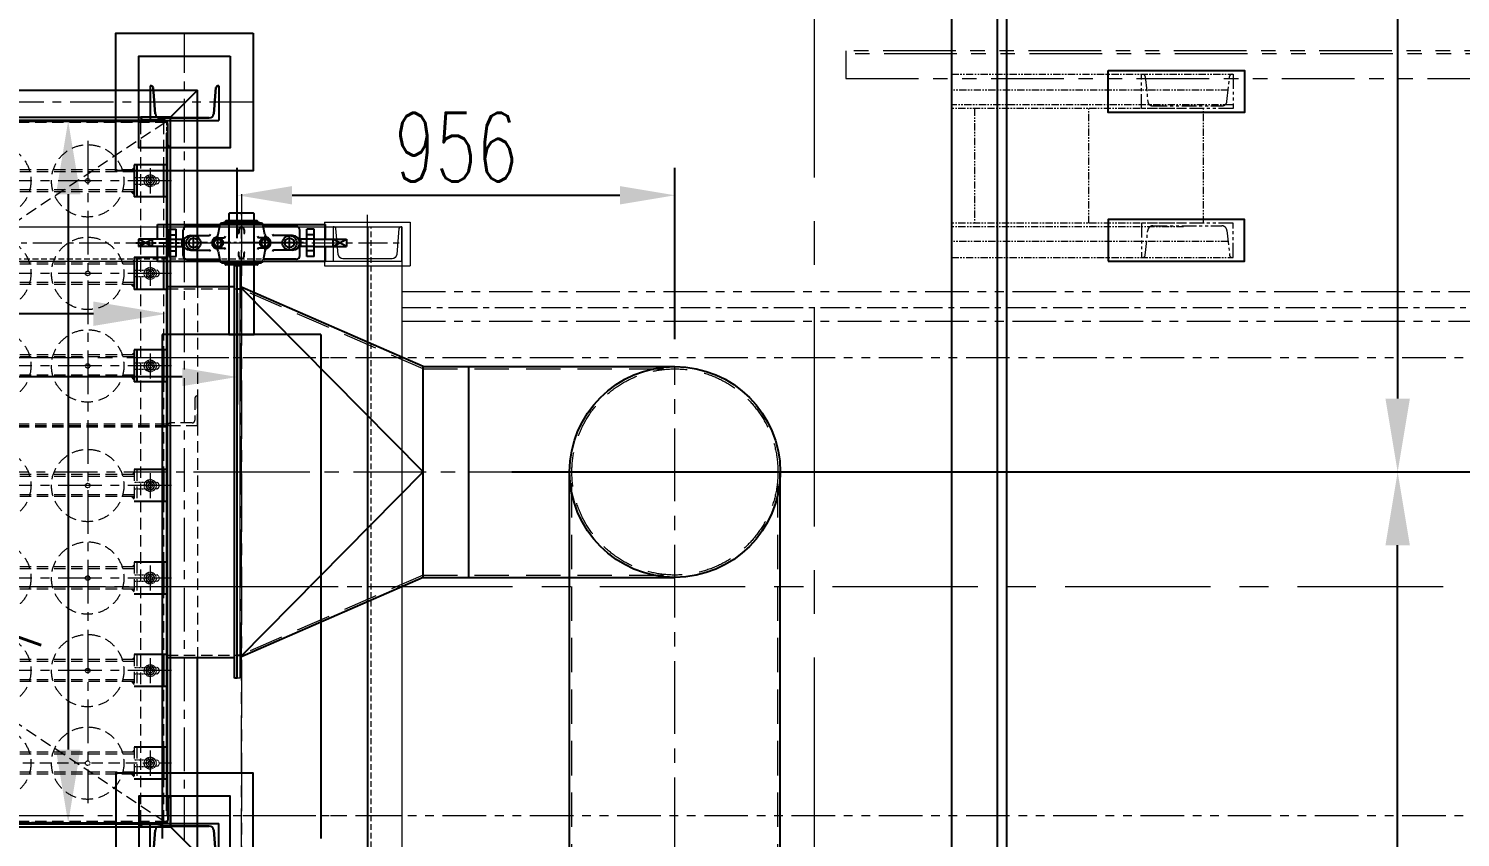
# Model space of a CAD drawing. Header units: millimetres. Extents: x -243837 to -5443, y 40 to 285140.
# Drawn here: x -231402 to -228275, y 138131 to 139896 of the extents above; entities that cross this region are included whole.
import ezdxf

# ---------------------------------------------------------------- set-up
doc = ezdxf.new("R2010")
doc.units = ezdxf.units.MM
for name, pattern in [('1', [2, 1.25, -0.25, 0.25, -0.25]), ('CENTER', [50.8, 31.75, -6.35, 6.35, -6.35]), ('CENTER2', [1.125, 0.75, -0.125, 0.125, -0.125]), ('HIDDEN', [0.375, 0.25, -0.125]), ('HIDDEN2', [0.1875, 0.125, -0.0625]), ('PHANTOM', [63.5, 31.75, -6.35, 6.35, -6.35, 6.35, -6.35])]:
    doc.linetypes.add(name, pattern=pattern)
for name, color, linetype in [('0-45-GRID MARKS', 6, 'Continuous'), ('DWG', 7, 'Continuous'), ('object', 4, 'Continuous')]:
    doc.layers.add(name, color=color, linetype=linetype)
for name, color, linetype, lineweight in [('2', 3, 'Continuous', 20), ('CEN', 1, 'CENTER', 9), ('HID', 2, 'HIDDEN', 5), ('HIDDEN', 2, 'HIDDEN', 0), ('OBJECT R', 3, 'Continuous', 25), ('R- PHANTOM', 3, 'PHANTOM', 9), ('R-CENTER', 1, 'CENTER2', 5), ('R-OBJECT', 2, 'Continuous', 20)]:
    doc.layers.add(name, color=color, linetype=linetype, lineweight=lineweight)
doc.styles.add('KA', font='romans.shx', dxfattribs={"width": 0.7})
doc.dimstyles.new('KAT', dxfattribs={"dimscale": 125, "dimtxt": 2.5, "dimasz": 2, "dimexe": 1, "dimexo": 0.06, "dimgap": 0.5, "dimtad": 1, "dimdec": 0, "dimzin": 0, "dimdsep": 46, "dimtxsty": 'KA', "dimcen": 1.5, "dimclrd": 1, "dimclre": 1, "dimclrt": 4, "dimadec": 0, "dimazin": 0, "dimtfac": 1, "dimtdec": 0, "dimtmove": 0, "dimatfit": 2, "dimfxl": 1.5, "dimtolj": 1, "dimtzin": 0, "dimarcsym": 0})

# ---------------------------------------------------------------- blocks, each defined once
blk = doc.blocks.new('*D1090')
at = {"color": 1, "lineweight": -2, "transparency": 16777216}
for p, q in [((-229381.6, 141178.4), (-228332.3, 141178.4)), ((-228412.3, 141018.4), (-228412.3, 139088.4)), ((-230347.1, 138928.4), (-228332.3, 138928.4))]:
    blk.add_line(p, q, dxfattribs=at)
at = {"color": 1, "transparency": 16777216}
for points in [[(-228438.9, 141018.4), (-228385.6, 141018.4), (-228412.3, 141178.4)], [(-228438.9, 139088.4), (-228385.6, 139088.4), (-228412.3, 138928.4)]]:
    blk.add_solid(points, dxfattribs=at)
at = {"layer": 'DEFPOINTS', "color": 0, "transparency": 16777216}
for p in [(-229461.6, 141178.4, 26.7), (-230427.1, 138928.4, 26.7), (-228412.3, 138928.4)]:
    blk.add_point(p, dxfattribs=at)
at = {"color": 2, "transparency": 16777216, "insert": (-228552.3, 140324.6), "char_height": 200, "attachment_point": 5, "rotation": 90, "style": 'KA'}
blk.add_mtext('\\A1;2250', dxfattribs=at)
blk = doc.blocks.new('*D1092')
at = {"color": 1, "lineweight": -2, "transparency": 16777216}
for p, q in [((-230347.1, 138928.4), (-228332.3, 138928.4)), ((-228412.3, 136738.7), (-228412.3, 138768.4)), ((-229910.7, 136578.7), (-228332.3, 136578.7))]:
    blk.add_line(p, q, dxfattribs=at)
at = {"color": 1, "transparency": 16777216}
for points in [[(-228438.9, 138768.4), (-228385.6, 138768.4), (-228412.3, 138928.4)], [(-228438.9, 136738.7), (-228385.6, 136738.7), (-228412.3, 136578.7)]]:
    blk.add_solid(points, dxfattribs=at)
at = {"layer": 'DEFPOINTS', "color": 0, "transparency": 16777216}
for p in [(-230427.1, 138928.4, 26.7), (-228412.3, 138928.4), (-229990.7, 136578.7, 26.7)]:
    blk.add_point(p, dxfattribs=at)
at = {"color": 2, "transparency": 16777216, "insert": (-228552.3, 137753.5), "char_height": 200, "attachment_point": 5, "rotation": 90, "style": 'KA'}
blk.add_mtext('\\A1;2350', dxfattribs=at)
blk = doc.blocks.new('65X6')
at = {"color": 7}
for p, q in [((0, 65), (2, 65)), ((0, 65), (0, 0)), ((6, 61), (6, 16)), ((0, 0), (65, 0)), ((16, 6), (61, 6)), ((65, 2), (65, 0))]:
    blk.add_line(p, q, dxfattribs=at)
for centre, radius, start, end in [((2, 61), 4, 0, 90), ((16, 16), 10, 180, 270), ((61, 2), 4, 0, 90)]:
    blk.add_arc(centre, radius, start, end, dxfattribs=at)
blk = doc.blocks.new('CR')
at = {"layer": 'HID', "linetype": 'HIDDEN2'}
blk.add_circle((0, 0), 5, dxfattribs=at)
blk = doc.blocks.new('A$C007C4DB9')
at = {"color": 3, "ltscale": 100}
for p, q in [((2872.7, 1732.1), (727.2, 1732.1)), ((779.7, 1734.6), (2846.7, 1734.6)), ((2901.7, 217.6), (2901.7, 1724.6)), ((753.7, 197.6), (2872.7, 197.6))]:
    blk.add_line(p, q, dxfattribs=at)
at = {"color": 8, "linetype": 'HIDDEN', "ltscale": 100}
for p, q in [((2899.2, 1729), (727.2, 1729)), ((1938.2, 1091.1), (2899.2, 1732.1)), ((2842.7, 203.3), (2842.7, 1732.1)), ((2893.2, 203.3), (2893.2, 1732.1)), ((2828.2, 1621.6), (395.3, 1621.6)), ((2828.2, 1625.8), (792.2, 1625.8)), ((2828.2, 1581.6), (395.3, 1581.6)), ((2828.2, 1577.5), (792.2, 1577.5)), ((2828.2, 1419.6), (395.3, 1419.6)), ((2828.2, 1423.8), (792.2, 1423.8)), ((2828.2, 1379.6), (395.3, 1379.6)), ((2828.2, 1375.5), (792.2, 1375.5)), ((2966.7, 1371.1), (2966.7, 561.1)), ((2828.2, 1221.8), (792.2, 1221.8)), ((2828.2, 1217.6), (395.3, 1217.6)), ((2828.2, 1177.6), (395.3, 1177.6)), ((2828.2, 1173.5), (792.2, 1173.5)), ((2960.7, 1127.1), (2960.7, 1079.1)), ((2966.7, 1132.1), (2965.7, 1132.1)), ((2966.7, 1067.1), (2966.7, 1132.1)), ((2966.7, 1132.1), (2966.7, 1067.1)), ((2899.2, 1070.3), (727.2, 1070.3)), ((2899.2, 1067.1), (727.2, 1067.1)), ((2899.2, 1067.1), (727.2, 1067.1)), ((2899.2, 1064), (727.2, 1064)), ((2901.7, 1068.1), (2901.7, 1067.1)), ((2966.7, 1067.1), (2901.7, 1067.1)), ((2954.7, 1073.1), (2906.7, 1073.1)), ((2828.2, 971.6), (2828.2, 901.6)), ((2834.2, 971.6), (2834.2, 901.6)), ((2828.2, 956.6), (395.3, 956.6)), ((2828.2, 960.8), (792.2, 960.8)), ((2828.2, 965.3), (2823.7, 960.8)), ((2828.2, 916.6), (395.3, 916.6)), ((2828.2, 912.5), (792.2, 912.5)), ((2828.2, 906.5), (2822.2, 912.5)), ((1938.2, 841.1), (2899.2, 200.1)), ((2828.2, 754.6), (395.3, 754.6)), ((2828.2, 758.8), (792.2, 758.8)), ((2828.2, 763.3), (2823.7, 758.8)), ((2828.2, 769.6), (2828.2, 699.6)), ((2834.2, 769.6), (2834.2, 699.6)), ((2828.2, 714.6), (395.3, 714.6)), ((2828.2, 710.5), (792.2, 710.5)), ((2828.2, 704.5), (2822.2, 710.5)), ((2828.2, 567.6), (2828.2, 497.6)), ((2834.2, 567.6), (2834.2, 497.6)), ((2828.2, 552.6), (395.3, 552.6)), ((2828.2, 556.8), (792.2, 556.8)), ((2828.2, 561.3), (2823.7, 556.8)), ((2828.2, 512.6), (395.3, 512.6)), ((2828.2, 508.5), (792.2, 508.5)), ((2828.2, 502.5), (2822.2, 508.5)), ((2828.2, 350.6), (395.3, 350.6)), ((2828.2, 354.8), (792.2, 354.8)), ((2828.2, 359.3), (2823.7, 354.8)), ((2828.2, 365.6), (2828.2, 295.6)), ((2834.2, 365.6), (2834.2, 295.6)), ((2909.7, 330.6), (395.3, 330.6)), ((2828.2, 310.6), (395.3, 310.6)), ((2828.2, 306.5), (792.2, 306.5)), ((2828.2, 300.5), (2822.2, 306.5)), ((2899.2, 203.3), (727.2, 203.3))]:
    blk.add_line(p, q, dxfattribs=at)
at = {"color": 3, "linetype": 'HIDDEN', "ltscale": 100}
for p, q in [((2872.7, 1732.1), (2899.2, 1732.1)), ((2899.2, 1705.6), (2899.2, 200.1)), ((2899.2, 1366.1), (3053.2, 1366.1)), ((2899.2, 566.1), (3053.2, 566.1)), ((2899.2, 200.1), (727.2, 200.1))]:
    blk.add_line(p, q, dxfattribs=at)
at = {"color": 8, "linetype": 'HIDDEN', "ltscale": 100}
for centre in [(2523.7, 1601.6), (2726.7, 1601.6), (2523.7, 1399.6), (2726.7, 1399.6), (2523.7, 1197.6), (2726.7, 1197.6), (2523.7, 936.6), (2726.7, 936.6), (2523.7, 734.6), (2726.7, 734.6), (2523.7, 532.6), (2726.7, 532.6), (2523.7, 330.6), (2726.7, 330.6)]:
    blk.add_circle(centre, 79, dxfattribs=at)
for centre, radius, start, end in [((2965.7, 1127.1), 5, 90, 180), ((2906.7, 1068.1), 5, 90, 180), ((2954.7, 1079.1), 6, 270, 0)]:
    blk.add_arc(centre, radius, start, end, dxfattribs=at)
for points in [[(2828.2, 965.3), (2828.2, 960.8), (2823.7, 960.8)], [(2828.2, 906.5), (2828.2, 912.5), (2822.2, 912.5)], [(2828.2, 763.3), (2828.2, 758.8), (2823.7, 758.8)], [(2828.2, 704.5), (2828.2, 710.5), (2822.2, 710.5)], [(2828.2, 561.3), (2828.2, 556.8), (2823.7, 556.8)], [(2828.2, 502.5), (2828.2, 508.5), (2822.2, 508.5)], [(2828.2, 359.3), (2828.2, 354.8), (2823.7, 354.8)], [(2828.2, 300.5), (2828.2, 306.5), (2822.2, 306.5)]]:
    blk.add_solid(points, dxfattribs=at)
at = {"layer": 'CEN', "color": 8, "ltscale": 3}
for p, q in [((2938.2, 8.6), (2938.2, 1923.6)), ((3088.2, 1773.6), (538.2, 1773.6)), ((2726.7, 1688.7), (2726.7, 243.6)), ((2909.7, 1601.6), (395.3, 1601.6)), ((2909.7, 1399.6), (395.3, 1399.6)), ((2909.7, 1197.6), (395.3, 1197.6)), ((2909.7, 936.6), (395.3, 936.6)), ((2909.7, 734.6), (395.3, 734.6)), ((2909.7, 532.6), (395.3, 532.6))]:
    blk.add_line(p, q, dxfattribs=at)
at = {"layer": 'CEN', "linetype": 'CENTER2'}
for p, q in [((2863.2, 1628.9), (2863.2, 1574.3)), ((2863.2, 1426.9), (2863.2, 1372.3)), ((2863.2, 1224.9), (2863.2, 1170.3)), ((2863.2, 963.9), (2863.2, 909.3)), ((2863.2, 761.9), (2863.2, 707.3)), ((2863.2, 559.9), (2863.2, 505.3)), ((2863.2, 357.9), (2863.2, 303.3))]:
    blk.add_line(p, q, dxfattribs=at)
at = {"layer": 'CEN', "ltscale": 3}
blk.add_line((3053.2, 966.1), (663.2, 966.1), dxfattribs=at)
at = {"layer": 'DWG'}
for p, q in [((659.7, 1799.6), (2966.7, 1799.6)), ((2907.7, 1740.6), (2966.7, 1799.6)), ((2966.7, 1371.1), (2966.7, 1799.6)), ((753.7, 1732.1), (2872.7, 1732.1)), ((779.7, 1740.6), (2846.7, 1740.6)), ((2872.7, 1734.6), (2872.7, 1732.1)), ((2907.7, 217.6), (2907.7, 1724.6)), ((2899.2, 226.6), (2899.2, 1705.6)), ((2901.7, 1705.6), (2899.2, 1705.6)), ((2828.2, 1630.3), (2823.7, 1625.8)), ((2828.2, 1636.6), (2828.2, 1566.6)), ((2899.2, 1636.6), (2828.2, 1636.6)), ((2834.2, 1636.6), (2834.2, 1566.6)), ((2893.2, 1566.6), (2893.2, 1636.6)), ((2899.2, 1566.6), (2899.2, 1636.6)), ((2828.2, 1571.5), (2822.2, 1577.5)), ((2899.2, 1566.6), (2828.2, 1566.6)), ((2828.2, 1428.3), (2823.7, 1423.8)), ((2828.2, 1434.6), (2828.2, 1364.6)), ((2899.2, 1434.6), (2828.2, 1434.6)), ((2834.2, 1434.6), (2834.2, 1364.6)), ((2893.2, 1364.6), (2893.2, 1434.6)), ((2899.2, 1364.6), (2899.2, 1434.6)), ((3047.2, 516.1), (3047.2, 1416.1)), ((3053.2, 1416.1), (3047.2, 1416.1)), ((3053.2, 516.1), (3053.2, 1416.1)), ((2828.2, 1369.5), (2822.2, 1375.5)), ((2899.2, 1364.6), (2828.2, 1364.6)), ((2899.2, 1371.1), (3047.2, 1371.1)), ((2828.2, 1226.3), (2823.7, 1221.8)), ((2828.2, 1232.6), (2828.2, 1162.6)), ((2899.2, 1232.6), (2828.2, 1232.6)), ((2834.2, 1232.6), (2834.2, 1162.6)), ((2893.2, 1162.6), (2893.2, 1232.6)), ((2899.2, 1162.6), (2899.2, 1232.6)), ((2828.2, 1167.5), (2822.2, 1173.5)), ((2899.2, 1162.6), (2828.2, 1162.6)), ((2899.2, 971.6), (2828.2, 971.6)), ((2893.2, 901.6), (2893.2, 971.6)), ((2899.2, 901.6), (2899.2, 971.6)), ((2899.2, 901.6), (2828.2, 901.6)), ((2899.2, 769.6), (2828.2, 769.6)), ((2893.2, 699.6), (2893.2, 769.6)), ((2899.2, 699.6), (2899.2, 769.6)), ((2899.2, 699.6), (2828.2, 699.6)), ((2899.2, 567.6), (2828.2, 567.6)), ((2893.2, 497.6), (2893.2, 567.6)), ((2899.2, 497.6), (2899.2, 567.6)), ((2899.2, 561.1), (3047.2, 561.1)), ((2966.7, 132.6), (2966.7, 561.1)), ((3053.2, 516.1), (3047.2, 516.1)), ((2899.2, 497.6), (2828.2, 497.6)), ((2899.2, 365.6), (2828.2, 365.6)), ((2893.2, 295.6), (2893.2, 365.6)), ((2899.2, 295.6), (2899.2, 365.6)), ((2899.2, 295.6), (2828.2, 295.6)), ((2907.7, 191.6), (2907.7, 256.6)), ((2901.7, 226.6), (2899.2, 226.6)), ((753.7, 200.1), (2872.7, 200.1)), ((753.7, 191.6), (2872.7, 191.6)), ((2842.7, 191.6), (2907.7, 191.6)), ((2872.7, 197.6), (2872.7, 200.1)), ((2907.7, 191.6), (2966.7, 132.6))]:
    blk.add_line(p, q, dxfattribs=at)
at = {"layer": 'DWG', "ltscale": 0.5}
for p, q in [((2865.5, 1808.6), (2863.2, 1808.6)), ((2863.2, 1808.6), (2863.2, 1733.6)), ((2869.5, 1805), (2874.4, 1748.2)), ((3002, 1748.2), (3006.9, 1805)), ((3010.9, 1808.6), (3013.2, 1808.6)), ((3013.2, 1808.6), (3013.2, 1733.6)), ((2863.2, 1733.6), (3013.2, 1733.6)), ((2884.4, 1739), (2992, 1739)), ((2863.2, 123.6), (2863.2, 198.6)), ((2863.2, 198.6), (3013.2, 198.6)), ((2884.4, 193.2), (2992, 193.2)), ((3013.2, 123.6), (3013.2, 198.6)), ((2869.5, 127.3), (2874.4, 184.1)), ((3002, 184.1), (3006.9, 127.3))]:
    blk.add_line(p, q, dxfattribs=at)
at = {"layer": 'DWG', "color": 8}
blk.add_line((2872.7, 200.1), (2899.2, 200.1), dxfattribs=at)
at = {"layer": 'DWG', "color": 8, "ltscale": 0.5}
for points in [[(3088.2, 1923.6), (3088.2, 1623.6), (2788.2, 1623.6), (2788.2, 1923.6)], [(3088.2, 8.6), (3088.2, 308.6), (2788.2, 308.6), (2788.2, 8.6)]]:
    blk.add_lwpolyline(points, close=True, dxfattribs=at)
at = {"layer": 'DWG', "ltscale": 0.5}
for points in [[(3038.2, 1873.6), (3038.2, 1673.6), (2838.2, 1673.6), (2838.2, 1873.6)], [(3038.2, 58.6), (3038.2, 258.6), (2838.2, 258.6), (2838.2, 58.6)]]:
    blk.add_lwpolyline(points, close=True, dxfattribs=at)
for centre, radius, start, end in [((2865.5, 1804.6), 4, 5, 90), ((3010.9, 1804.6), 4, 90, 175), ((2884.4, 1749), 10, 185, 270), ((2992, 1749), 10, 270, 355), ((2884.4, 183.2), 10, 90, 175), ((2992, 183.2), 10, 5, 90)]:
    blk.add_arc(centre, radius, start, end, dxfattribs=at)
at = {"layer": 'DWG'}
for points in [[(2828.2, 1630.3), (2828.2, 1625.8), (2823.7, 1625.8)], [(2828.2, 1571.5), (2828.2, 1577.5), (2822.2, 1577.5)], [(2828.2, 1428.3), (2828.2, 1423.8), (2823.7, 1423.8)], [(2828.2, 1369.5), (2828.2, 1375.5), (2822.2, 1375.5)], [(2828.2, 1226.3), (2828.2, 1221.8), (2823.7, 1221.8)], [(2828.2, 1167.5), (2828.2, 1173.5), (2822.2, 1173.5)]]:
    blk.add_solid(points, dxfattribs=at)
at = {"layer": 'HID'}
blk.add_line((2899.2, 1705.6), (2899.2, 1732.1), dxfattribs=at)
at = {"layer": 'HID', "linetype": 'HIDDEN2'}
for p, q in [((2828.2, 1608.6), (2876.2, 1608.6)), ((2828.2, 1594.6), (2876.2, 1594.6)), ((2828.2, 1406.6), (2876.2, 1406.6)), ((2828.2, 1392.6), (2876.2, 1392.6)), ((2828.2, 1204.6), (2876.2, 1204.6)), ((2828.2, 1190.6), (2876.2, 1190.6)), ((2828.2, 943.6), (2876.2, 943.6)), ((2828.2, 929.6), (2876.2, 929.6)), ((2828.2, 741.6), (2876.2, 741.6)), ((2828.2, 727.6), (2876.2, 727.6)), ((2828.2, 539.6), (2876.2, 539.6)), ((2828.2, 525.6), (2876.2, 525.6)), ((2828.2, 337.6), (2876.2, 337.6)), ((2828.2, 323.6), (2876.2, 323.6))]:
    blk.add_line(p, q, dxfattribs=at)
for points in [[(2853.2, 1601.6), (2858.2, 1593), (2868.2, 1593), (2873.2, 1601.6), (2868.2, 1610.3), (2858.2, 1610.3)], [(2853.2, 1399.6), (2858.2, 1391), (2868.2, 1391), (2873.2, 1399.6), (2868.2, 1408.3), (2858.2, 1408.3)], [(2853.2, 1197.6), (2858.2, 1189), (2868.2, 1189), (2873.2, 1197.6), (2868.2, 1206.3), (2858.2, 1206.3)], [(2853.2, 936.6), (2858.2, 928), (2868.2, 928), (2873.2, 936.6), (2868.2, 945.3), (2858.2, 945.3)], [(2853.2, 734.6), (2858.2, 726), (2868.2, 726), (2873.2, 734.6), (2868.2, 743.3), (2858.2, 743.3)], [(2853.2, 532.6), (2858.2, 524), (2868.2, 524), (2873.2, 532.6), (2868.2, 541.3), (2858.2, 541.3)], [(2853.2, 330.6), (2858.2, 322), (2868.2, 322), (2873.2, 330.6), (2868.2, 339.3), (2858.2, 339.3)]]:
    blk.add_lwpolyline(points, close=True, dxfattribs=at)
for centre, radius in [((2863.2, 1601.6), 13), ((2863.2, 1601.6), 8.66), ((2863.2, 1601.6), 5), ((2863.2, 1399.6), 13), ((2863.2, 1399.6), 8.66), ((2863.2, 1399.6), 5), ((2863.2, 1197.6), 13), ((2863.2, 1197.6), 8.66), ((2863.2, 1197.6), 5), ((2863.2, 936.6), 13), ((2863.2, 936.6), 8.66), ((2863.2, 936.6), 5), ((2863.2, 734.6), 13), ((2863.2, 734.6), 8.66), ((2863.2, 734.6), 5), ((2863.2, 532.6), 13), ((2863.2, 532.6), 8.66), ((2863.2, 532.6), 5), ((2863.2, 330.6), 13), ((2863.2, 330.6), 8.66), ((2863.2, 330.6), 5)]:
    blk.add_circle(centre, radius, dxfattribs=at)
for centre in [(2876.2, 1601.6), (2876.2, 1399.6), (2876.2, 1197.6), (2876.2, 936.6), (2876.2, 734.6), (2876.2, 532.6), (2876.2, 330.6)]:
    blk.add_arc(centre, 7, 270, 90, dxfattribs=at)
at = {"layer": 'object', "color": 8, "linetype": 'Continuous'}
for p, q in [((2874.4, 1748.2), (2869.5, 1805)), ((3006.9, 1805), (3002, 1748.2)), ((3013.2, 1808.6), (3010.9, 1808.6)), ((2992, 1739), (2884.4, 1739)), ((2992, 193.2), (2884.4, 193.2)), ((2874.4, 184.1), (2869.5, 127.3)), ((3006.9, 127.3), (3002, 184.1))]:
    blk.add_line(p, q, dxfattribs=at)
at = {"color": 8, "linetype": 'HIDDEN', "ltscale": 100}
for p in [(2726.7, 936.6), (2726.7, 936.6), (2726.7, 734.6), (2726.7, 734.6), (2726.7, 532.6), (2726.7, 532.6), (2726.7, 330.6), (2726.7, 330.6)]:
    blk.add_blockref('CR', p, dxfattribs=at)
at = {"layer": 'DWG', "rotation": 180}
blk.add_blockref('65X6', (2907.7, 1740.6), dxfattribs=at)
blk.add_blockref('65X6', (2907.7, 1740.6), dxfattribs=at)
at = {"layer": 'DWG'}
for p in [(2726.7, 1601.6), (2726.7, 1601.6), (2726.7, 1399.6), (2726.7, 1399.6), (2726.7, 1197.6), (2726.7, 1197.6)]:
    blk.add_blockref('CR', p, dxfattribs=at)
at = {"layer": 'DWG', "xscale": -1}
blk.add_blockref('65X6', (2907.7, 191.6), dxfattribs=at)
blk = doc.blocks.new('*D1093')
at = {"color": 1, "lineweight": -2, "transparency": 16777216}
for p, q in [((-233272.7, 139396.8), (-233272.7, 139193.7)), ((-231100.7, 139396.8), (-231100.7, 139193.7)), ((-231260.7, 139273.7), (-233112.7, 139273.7))]:
    blk.add_line(p, q, dxfattribs=at)
at = {"color": 1, "transparency": 16777216}
for points in [[(-233112.7, 139300.4), (-233112.7, 139247.1), (-233272.7, 139273.7)], [(-231260.7, 139300.4), (-231260.7, 139247.1), (-231100.7, 139273.7)]]:
    blk.add_solid(points, dxfattribs=at)
at = {"layer": 'DEFPOINTS', "color": 0, "transparency": 16777216}
for p in [(-233272.7, 139476.8, 47.4), (-231100.7, 139476.8, 47.4), (-233272.7, 139273.7)]:
    blk.add_point(p, dxfattribs=at)
at = {"color": 4, "transparency": 16777216, "insert": (-232186.7, 139466.1), "char_height": 200, "attachment_point": 5, "style": 'KA'}
blk.add_mtext('\\A1;I/S 2172', dxfattribs=at)
blk = doc.blocks.new('*D1094')
at = {"color": 1, "lineweight": -2, "transparency": 16777216}
for p, q in [((-231339.7, 139694.4), (-231395.8, 139694.4)), ((-231315.8, 139534.4), (-231315.8, 138322.4)), ((-231339.7, 138162.4), (-231395.8, 138162.4))]:
    blk.add_line(p, q, dxfattribs=at)
at = {"color": 1, "transparency": 16777216}
for points in [[(-231342.5, 139534.4), (-231289.2, 139534.4), (-231315.8, 139694.4)], [(-231342.5, 138322.4), (-231289.2, 138322.4), (-231315.8, 138162.4)]]:
    blk.add_solid(points, dxfattribs=at)
at = {"layer": 'DEFPOINTS', "color": 0, "transparency": 16777216}
for p in [(-231259.7, 139694.4, 47.4), (-231315.8, 138162.4), (-231259.7, 138162.4, 47.4)]:
    blk.add_point(p, dxfattribs=at)
at = {"color": 4, "transparency": 16777216, "insert": (-231508.2, 138928.4), "char_height": 200, "attachment_point": 5, "rotation": 90, "style": 'KA'}
blk.add_mtext('\\A1;I/S 1532', dxfattribs=at)
blk = doc.blocks.new('A$C195F5856')
at = {"color": 8}
for p, q in [((1777.7, 1724.6, 34), (1697.7, 1724.6, 34)), ((1702.2, 1727.4, 34), (1702.2, 1727.3, 34)), ((1771.8, 1728.8, 34), (1703.6, 1728.8, 34)), ((1773.2, 1727.4, 34), (1773.2, 1727.3, 34)), ((1610.2, 1652.9, 34), (1610.2, 1708.5, 34)), ((1617.9, 1716.2, 34), (1689.8, 1716.2, 34)), ((1626.1, 1696.6, 34), (1666.7, 1696.6, 34)), ((1631.1, 1690, 34), (1634.2, 1690, 34)), ((1686.2, 1692.1, 34), (1699.7, 1692.1, 34)), ((1686.8, 1698.7, 34), (1690.1, 1718.1, 34)), ((1732, 1709.5, 34), (1732, 1703, 34)), ((1743.3, 1709.5, 34), (1743.3, 1703, 34)), ((1789.2, 1692.1, 34), (1775.7, 1692.1, 34)), ((1788.6, 1698.7, 34), (1785.3, 1718.1, 34)), ((1857.5, 1716.2, 34), (1785.6, 1716.2, 34)), ((1849.3, 1696.6, 34), (1808.7, 1696.6, 34)), ((1844.2, 1690, 34), (1841.1, 1690, 34)), ((1865.2, 1652.9, 34), (1865.2, 1708.5, 34)), ((1626.1, 1664.8, 34), (1666.7, 1664.8, 34)), ((1631.1, 1671.4, 34), (1634.2, 1671.4, 34)), ((1686.2, 1669.3, 34), (1699.7, 1669.3, 34)), ((1686.8, 1662.7, 34), (1690.1, 1643.3, 34)), ((1732, 1651.9, 34), (1732, 1658.4, 34)), ((1743.3, 1651.9, 34), (1743.3, 1658.4, 34)), ((1789.2, 1669.3, 34), (1775.7, 1669.3, 34)), ((1788.6, 1662.7, 34), (1785.3, 1643.3, 34)), ((1849.3, 1664.8, 34), (1808.7, 1664.8, 34)), ((1844.2, 1671.4, 34), (1841.1, 1671.4, 34)), ((1617.9, 1645.2, 34), (1689.8, 1645.2, 34)), ((1777.7, 1636.8, 34), (1697.7, 1636.8, 34)), ((1702.2, 1634, 34), (1702.2, 1634.1, 34)), ((1771.8, 1632.6, 34), (1703.6, 1632.6, 34)), ((1773.2, 1634, 34), (1773.2, 1634.1, 34)), ((1857.5, 1645.2, 34), (1785.6, 1645.2, 34)), ((1911.2, 1480.7, 452.2), (1564.2, 1480.7, 452.2))]:
    blk.add_line(p, q, dxfattribs=at)
at = {"color": 8, "linetype": '1'}
for p, q in [((1632.7, 1665.9, 34), (1632.7, 1695.5, 34)), ((1686.2, 1665.8, 34), (1686.2, 1696, 34)), ((1789.2, 1665.8, 34), (1789.2, 1696, 34)), ((1842.7, 1665.9, 34), (1842.7, 1695.5, 34))]:
    blk.add_line(p, q, dxfattribs=at)
at = {"color": 8, "elevation": 34}
for points in [[(1765.2, 1480.7), (1765.2, 1744.2), (1763.7, 1745.7), (1711.7, 1745.7), (1710.2, 1744.2), (1710.2, 1480.7)], [(1676.7, 1680.7), (1681.4, 1672.5), (1690.9, 1672.5), (1695.7, 1680.7), (1690.9, 1688.9), (1681.4, 1688.9)], [(1798.7, 1680.7), (1794, 1672.5), (1784.4, 1672.5), (1779.7, 1680.7), (1784.4, 1688.9), (1794, 1688.9)]]:
    blk.add_lwpolyline(points, close=True, dxfattribs=at)
at = {"color": 8}
for centre, radius in [((1686.2, 1680.7, 34), 11.4), ((1686.2, 1680.7, 34), 8.24), ((1789.2, 1680.7, 34), 11.4), ((1789.2, 1680.7, 34), 8.24)]:
    blk.add_circle(centre, radius, dxfattribs=at)
for centre, radius, start, end in [((1697.7, 1716.8, 34), 7.73, 90, 170.2624), ((1699.4, 1727.3, 34), 2.76, 270, 0), ((1703.6, 1727.4, 34), 1.38, 90, 180), ((1771.8, 1727.4, 34), 1.38, 0, 90), ((1775.9, 1727.3, 34), 2.76, 180, 270), ((1777.7, 1716.8, 34), 7.73, 9.7376, 90), ((1617.9, 1708.5, 34), 7.73, 90, 180), ((1626.1, 1680.7, 34), 15.9, 90, 270), ((1631.1, 1680.7, 34), 9.27, 90, 270), ((1634.2, 1680.7, 34), 9.27, 270, 90), ((1666.7, 1699.7, 34), 3.09, 270, 0), ((1686.2, 1680.7, 34), 12.8, 110.0105, 249.9895), ((1679.1, 1700, 34), 7.73, 290.0105, 350.2624), ((1699.7, 1695.2, 34), 3.09, 270, 0), ((1730.5, 1703, 34), 1.55, 270, 0), ((1737.7, 1709.5, 34), 5.65, 0, 180), ((1744.9, 1703, 34), 1.55, 180, 270), ((1775.7, 1695.2, 34), 3.09, 180, 270), ((1796.2, 1700, 34), 7.73, 189.7376, 249.9895), ((1789.2, 1680.7, 34), 12.8, 290.0105, 69.9895), ((1808.7, 1699.7, 34), 3.09, 180, 270), ((1841.1, 1680.7, 34), 9.27, 90, 270), ((1844.2, 1680.7, 34), 9.27, 270, 90), ((1849.3, 1680.7, 34), 15.9, 270, 90), ((1857.5, 1708.5, 34), 7.73, 0, 90), ((1666.7, 1661.7, 34), 3.09, 0, 90), ((1679.1, 1661.4, 34), 7.73, 9.7376, 69.9895), ((1699.7, 1666.2, 34), 3.09, 0, 90), ((1730.5, 1658.4, 34), 1.55, 0, 90), ((1744.9, 1658.4, 34), 1.55, 90, 180), ((1775.7, 1666.2, 34), 3.09, 90, 180), ((1796.2, 1661.4, 34), 7.73, 110.0105, 170.2624), ((1808.7, 1661.7, 34), 3.09, 90, 180), ((1617.9, 1652.9, 34), 7.73, 180, 270), ((1697.7, 1644.6, 34), 7.73, 189.7376, 270), ((1699.4, 1634.1, 34), 2.76, 0, 90), ((1703.6, 1634, 34), 1.38, 180, 270), ((1737.7, 1651.9, 34), 5.65, 180, 0), ((1771.8, 1634, 34), 1.38, 270, 0), ((1775.9, 1634.1, 34), 2.76, 90, 180), ((1777.7, 1644.6, 34), 7.73, 270, 350.2624), ((1857.5, 1652.9, 34), 7.73, 270, 0)]:
    blk.add_arc(centre, radius, start, end, dxfattribs=at)
at = {"layer": '2', "color": 8}
for p, q in [((1919.1, 1725.7, 445.9), (2106.2, 1725.7, 445.9)), ((1919.1, 1725.7, 555.5), (1919.1, 1630.7, 555.5)), ((2106.2, 1725.7, 555.5), (2106.2, 1630.7, 555.5)), ((62.7, 1715.7, 9.6), (1334.7, 1715.7, 9.6)), ((1334.7, 1715.7, 9.6), (2087.9, 1715.7, 9.6)), ((2087.9, 1715.7, 9.6), (2087.9, 145.7, 233.1)), ((62.7, 1640.7, 119.2), (2012.9, 1640.7, 119.2)), ((1866.4, 1640.7, 228.7), (1937.9, 1640.7, 228.7)), ((1919.1, 1630.7, 445.9), (2106.4, 1630.7, 445.9))]:
    blk.add_line(p, q, dxfattribs=at)
at = {"layer": '2', "color": 8, "elevation": 222.4}
blk.add_lwpolyline([(2085.6, 1715.7, 0.388879), (2081.6, 1712), (2076.7, 1655.2, -0.388879), (2066.7, 1646.1), (1959.1, 1646.1, -0.388879), (1949.1, 1655.2), (1944.1, 1712, 0.388879), (1940.2, 1715.7), (1937.9, 1715.7), (1937.9, 1640.7), (2087.9, 1640.7), (2087.9, 1715.7)], format="xyb", close=True, dxfattribs=at)
at = {"layer": 'CEN', "color": 8, "ltscale": 4}
for p, q in [((1737.7, 1786.8, 34), (1737.7, 68.6, 257.5)), ((1737.7, 115.7, 257.5), (1737.7, 1745.7, 34)), ((2012.7, 1630.7, 73.3), (2012.7, 1741.7, 73.3))]:
    blk.add_line(p, q, dxfattribs=at)
at = {"layer": 'CEN', "color": 8, "ltscale": 2}
blk.add_line((62.7, 1680.7, 233.1), (2090.5, 1680.7, 233.1), dxfattribs=at)
at = {"layer": 'CEN', "color": 8, "ltscale": 5}
for p, q in [((725.7, 1430.7, 17.6), (2087.9, 1430.7, 161.9)), ((0, 930.7, 233.1), (2199.8, 930.7, 233.1)), ((725.7, 430.7, 168.4), (2087.9, 430.7, 237.6))]:
    blk.add_line(p, q, dxfattribs=at)
at = {"layer": 'DWG', "color": 8}
for p, q in [((1554.2, 1720.7, 34), (1921.2, 1720.7, 34)), ((1554.2, 1688.7, 34), (1554.2, 1720.7, 34)), ((1921.2, 1688.7, 34), (1921.2, 1720.7, 34)), ((1579.2, 1688.7, 34), (1512.9, 1688.7, 34)), ((1512.9, 1688.7, 34), (1512.9, 1672.7, 34)), ((1512.9, 1672.7, 34), (1542.9, 1688.7, 34)), ((1542.9, 1672.7, 34), (1512.9, 1688.7, 34)), ((1542.9, 1688.7, 34), (1542.9, 1672.7, 34)), ((1579.2, 1650.7, 34), (1579.2, 1710.7, 34)), ((1579.2, 1710.7, 34), (1595.2, 1710.7, 34)), ((1579.2, 1698.2, 34), (1595.2, 1698.2, 34)), ((1595.2, 1650.7, 34), (1595.2, 1710.7, 34)), ((1595.2, 1688.7, 34), (1608.2, 1688.7, 34)), ((1610.2, 1686.7, 34), (1608.2, 1688.7, 34)), ((1608.2, 1672.7, 34), (1608.2, 1688.7, 34)), ((1865.2, 1686.7, 34), (1867.2, 1688.7, 34)), ((1880.2, 1688.7, 34), (1867.2, 1688.7, 34)), ((1867.2, 1672.7, 34), (1867.2, 1688.7, 34)), ((1880.2, 1650.7, 34), (1880.2, 1710.7, 34)), ((1896.2, 1710.7, 34), (1880.2, 1710.7, 34)), ((1896.2, 1698.2, 34), (1880.2, 1698.2, 34)), ((1896.2, 1650.7, 34), (1896.2, 1710.7, 34)), ((1896.2, 1688.7, 34), (1966.9, 1688.7, 34)), ((1936.9, 1688.7, 34), (1936.9, 1672.7, 34)), ((1936.9, 1672.7, 34), (1966.9, 1688.7, 34)), ((1966.9, 1672.7, 34), (1936.9, 1688.7, 34)), ((1966.9, 1688.7, 34), (1966.9, 1672.7, 34)), ((1579.2, 1672.7, 34), (1512.9, 1672.7, 34)), ((1554.2, 1640.7, 34), (1554.2, 1672.7, 34)), ((1579.2, 1663.2, 34), (1595.2, 1663.2, 34)), ((1595.2, 1672.7, 34), (1608.2, 1672.7, 34)), ((1608.2, 1672.7, 34), (1610.2, 1674.7, 34)), ((1610.2, 1686.7, 34), (1610.2, 1674.7, 34)), ((1865.2, 1686.7, 34), (1865.2, 1674.7, 34)), ((1867.2, 1672.7, 34), (1865.2, 1674.7, 34)), ((1880.2, 1672.7, 34), (1867.2, 1672.7, 34)), ((1896.2, 1663.2, 34), (1880.2, 1663.2, 34)), ((1896.2, 1672.7, 34), (1966.9, 1672.7, 34)), ((1921.2, 1640.7, 34), (1921.2, 1672.7, 34)), ((1554.2, 1640.7, 34), (1921.2, 1640.7, 34)), ((1579.2, 1650.7, 34), (1595.2, 1650.7, 34)), ((1896.2, 1650.7, 34), (1880.2, 1650.7, 34))]:
    blk.add_line(p, q, dxfattribs=at)
at = {"layer": 'DWG', "color": 8, "linetype": 'CENTER'}
for p, q in [((1579.2, 1688.7, 34), (1595.2, 1688.7, 34)), ((1632.7, 1664.2, 34), (1632.7, 1697.2, 34)), ((1842.7, 1664.2, 34), (1842.7, 1697.2, 34)), ((1896.2, 1688.7, 34), (1880.2, 1688.7, 34)), ((1506.7, 1680.7, 34), (1613.5, 1680.7, 34)), ((1579.2, 1672.7, 34), (1595.2, 1672.7, 34)), ((1866.8, 1680.7, 34), (1606, 1680.7, 34)), ((1873.2, 1680.7, 228.7), (1762, 1680.7, 228.7)), ((1896.2, 1672.7, 34), (1880.2, 1672.7, 34))]:
    blk.add_line(p, q, dxfattribs=at)
at = {"layer": 'DWG', "color": 8}
for centre in [(1632.7, 1680.7, 34), (1842.7, 1680.7, 34)]:
    blk.add_circle(centre, 16, dxfattribs=at)
at = {"layer": 'HIDDEN', "color": 8, "ltscale": 50}
for p, q in [((2020.9, 230.7, 233.1), (2020.9, 1715.7, 233.1)), ((62.9, 1646.1, 233.1), (1862.9, 1646.1, 233.1))]:
    blk.add_line(p, q, dxfattribs=at)
at = {"layer": 'OBJECT R', "color": 8}
for p, q in [((2012.7, 1715.7, 73.3), (2012.7, 236, 73.3)), ((1564.2, 1480.7, 34), (1564.2, 380.7, 34)), ((1911.2, 1480.7, 34), (1911.2, 380.7, 34))]:
    blk.add_line(p, q, dxfattribs=at)
blk = doc.blocks.new('A$C5135598A')
at = {"color": 8, "elevation": 122}
for points in [[(5324.1, 3604.1), (5622.4, 3604.1), (5622.4, 3512.8), (5324.1, 3512.8)], [(5324.1, 3188), (5622.4, 3188), (5622.4, 3279.3), (5324.1, 3279.3)]]:
    blk.add_lwpolyline(points, close=True, dxfattribs=at)
at = {"layer": 'R- PHANTOM', "color": 8, "ltscale": 5}
for p, q in [((7214.1, 3646.9), (4751.5, 3646.9)), ((7216.3, 3640.9), (4751.5, 3640.9)), ((4751.5, 3586.9), (7234.4, 3586.9))]:
    blk.add_line(p, q, dxfattribs=at)
at = {"layer": 'R- PHANTOM', "color": 8, "ltscale": 0.5}
for p, q in [((4982.3, 3596, 252), (5597.4, 3596, 252)), ((5586.4, 3561, 252), (4982.3, 3561, 252)), ((5597.4, 3529, 252), (4982.3, 3529, 252)), ((5489.3, 3521, 252), (4982.3, 3521, 252)), ((5032.3, 3521, 122), (5032.3, 3271.2, 122)), ((5282.3, 3271.2, 122), (5282.3, 3521, 122)), ((5532.3, 3271.2, 122), (5532.3, 3521, 122)), ((5489.3, 3271.2, 252), (4982.3, 3271.2, 252)), ((5489.3, 3263.2, 252), (4982.3, 3263.2, 252)), ((5586.4, 3231.2, 252), (4982.3, 3231.2, 252)), ((4982.3, 3196.2, 252), (5597.4, 3196.2, 252))]:
    blk.add_line(p, q, dxfattribs=at)
at = {"layer": 'R- PHANTOM', "color": 8, "elevation": 122}
for points in [[(5589.6, 3591, -0.383864), (5595, 3596), (5597.4, 3596), (5597.4, 3521), (5397.4, 3521), (5397.4, 3596), (5399.8, 3596, -0.383864), (5405.3, 3591), (5411, 3536.8, 0.383864), (5421.9, 3527), (5572.9, 3527, 0.383864), (5583.9, 3536.8)], [(5589.6, 3201.1, 0.383864), (5595, 3196.2), (5597.4, 3196.2), (5597.4, 3271.2), (5397.4, 3271.2), (5397.4, 3196.2), (5399.8, 3196.2, 0.383864), (5405.3, 3201.1), (5411, 3255.3, -0.383864), (5421.9, 3265.2), (5572.9, 3265.2, -0.383864), (5583.9, 3255.3)]]:
    blk.add_lwpolyline(points, format="xyb", close=True, dxfattribs=at)
at = {"layer": 'R-CENTER', "color": 8, "linetype": 'CENTER', "ltscale": 2}
blk.add_line((3781.8, 3086.8, -40.5), (7191.9, 3086.9, -40.5), dxfattribs=at)
at = {"layer": 'R-CENTER', "linetype": 'CENTER', "ltscale": 10}
blk.add_line((2182.3, 2478, -3.5), (7113.3, 2477.9, -11.2), dxfattribs=at)
at = {"layer": 'R-OBJECT', "color": 8}
blk.add_line((4751.5, 3646.9, 169.4), (4751.5, 3586.9, 169.4), dxfattribs=at)
at = {"layer": 'R-OBJECT', "color": 8, "linetype": 'PHANTOM', "ltscale": 3}
for p, q in [((3781.8, 3121.8), (7206.3, 3121.9)), ((3781.8, 3056.8), (7179.1, 3056.9)), ((3299.5, 2978), (7145.1, 2978)), ((3299.5, 1978), (7214.9, 1977.9))]:
    blk.add_line(p, q, dxfattribs=at)
at = {"ltscale": 10}
blk.add_blockref('A$C195F5856', (1693.9, 1547.3), dxfattribs=at)
blk = doc.blocks.new('*D1096')
at = {"color": 1, "lineweight": -2, "transparency": 16777216}
for p, q in [((-227546.1, 139088.4), (-227546.1, 139248.4)), ((-229526.6, 138928.4), (-227466.1, 138928.4)), ((-227546.1, 138928.4), (-227546.1, 138678.3)), ((-227558.9, 138678.3), (-227466.1, 138678.3)), ((-227546.1, 138518.3), (-227546.1, 137918.3))]:
    blk.add_line(p, q, dxfattribs=at)
at = {"color": 1, "transparency": 16777216}
for points in [[(-227572.8, 139088.4), (-227519.5, 139088.4), (-227546.1, 138928.4)], [(-227572.8, 138518.3), (-227519.5, 138518.3), (-227546.1, 138678.3)]]:
    blk.add_solid(points, dxfattribs=at)
at = {"layer": 'DEFPOINTS', "color": 0, "transparency": 16777216}
for p in [(-229606.6, 138928.4, 20.7), (-227638.9, 138678.3, 43.3), (-227546.1, 138678.3)]:
    blk.add_point(p, dxfattribs=at)
at = {"color": 4, "transparency": 16777216, "insert": (-227686.1, 138138.3), "char_height": 200, "attachment_point": 5, "rotation": 90, "style": 'KA'}
blk.add_mtext('\\A1;250', dxfattribs=at)
blk = doc.blocks.new('*D1101')
at = {"color": 1, "lineweight": -2, "transparency": 16777216}
for p, q in [((-230946.7, 139318.4), (-230946.7, 139075.7)), ((-232186.7, 139187.9), (-232186.7, 139075.7)), ((-231066.7, 139135.7), (-232066.7, 139135.7))]:
    blk.add_line(p, q, dxfattribs=at)
at = {"color": 1, "transparency": 16777216}
for points in [[(-232066.7, 139155.7), (-232066.7, 139115.7), (-232186.7, 139135.7)], [(-231066.7, 139155.7), (-231066.7, 139115.7), (-230946.7, 139135.7)]]:
    blk.add_solid(points, dxfattribs=at)
at = {"layer": 'DEFPOINTS', "color": 0, "transparency": 16777216}
for p in [(-230946.7, 139378.4, 47.4), (-232186.7, 139247.9, 47.4), (-232186.7, 139135.7)]:
    blk.add_point(p, dxfattribs=at)
at = {"color": 4, "transparency": 16777216, "insert": (-231882.2, 139240.7), "char_height": 150, "attachment_point": 5, "style": 'KA'}
blk.add_mtext('\\A1;1240', dxfattribs=at)
blk = doc.blocks.new('*D1102')
at = {"color": 1, "lineweight": -2, "transparency": 16777216}
for p, q in [((-230946.7, 139438.4), (-230946.7, 139592.3)), ((-229990.7, 139218.4), (-229990.7, 139592.3)), ((-230826.7, 139532.3), (-230110.7, 139532.3))]:
    blk.add_line(p, q, dxfattribs=at)
at = {"color": 1, "transparency": 16777216}
for points in [[(-230826.7, 139552.3), (-230826.7, 139512.3), (-230946.7, 139532.3)], [(-230110.7, 139552.3), (-230110.7, 139512.3), (-229990.7, 139532.3)]]:
    blk.add_solid(points, dxfattribs=at)
at = {"layer": 'DEFPOINTS', "color": 0, "transparency": 16777216}
for p in [(-229990.7, 139532.3), (-230946.7, 139378.4, 47.4), (-229990.7, 139158.4, 47.4)]:
    blk.add_point(p, dxfattribs=at)
at = {"color": 4, "transparency": 16777216, "insert": (-230468.7, 139637.3), "char_height": 150, "attachment_point": 5, "style": 'KA'}
blk.add_mtext('\\A1;956', dxfattribs=at)

msp = doc.modelspace()

# ---------------------------------------------------------------- linework, layer by layer
at = {"ltscale": 10}
for p, q in [((-230540.67, 139158.36, 47.42), (-230940.67, 139333.36, 47.42)), ((-230940.67, 139333.36, 47.42), (-230540.67, 138928.36, 47.42)), ((-230946.67, 139328.36, 47.42), (-230940.67, 139328.36, 47.42)), ((-230540.67, 138698.36, 47.42), (-230540.67, 139158.36, 47.42)), ((-230540.67, 139158.36, 47.42), (-229990.67, 139158.36, 47.42)), ((-230440.67, 138698.36, 47.42), (-230440.67, 139158.36, 47.42)), ((-230540.67, 138928.36, 47.42), (-230940.67, 138523.36, 47.42)), ((-230220.67, 137253.71, 47.42), (-230220.67, 138928.36, 47.42)), ((-229760.67, 137253.71, 47.42), (-229760.67, 138928.36, 47.42)), ((-230540.67, 138698.36, 47.42), (-230940.67, 138523.36, 47.42)), ((-230540.67, 138698.36, 47.42), (-229990.67, 138698.36, 47.42)), ((-230946.67, 138528.36, 47.42), (-230940.67, 138528.36, 47.42))]:
    msp.add_line(p, q, dxfattribs=at)
msp.add_circle((-229990.67, 138928.36, 47.42), 230, dxfattribs=at)
at = {"layer": '0-45-GRID MARKS', "elevation": 47.42}
for points in [[(-235106.67, 141205.01), (-235106.67, 141594.36), (-229266.67, 141594.36), (-229266.67, 134758.36), (-235106.67, 134758.36), (-235106.67, 136557.75)], [(-235086.67, 141205.01), (-235086.67, 141574.36), (-229286.67, 141574.36), (-229286.67, 134778.36), (-235086.67, 134778.36), (-235086.67, 136557.75)]]:
    msp.add_lwpolyline(points, dxfattribs=at)
msp.add_lwpolyline([(-234986.67, 141474.36), (-229386.67, 141474.36), (-229386.67, 134878.36), (-234986.67, 134878.36)], close=True, dxfattribs=at)
at = {"layer": 'CEN', "color": 1, "ltscale": 15}
msp.add_line((-229686.67, 141571.38, 47.42), (-229686.67, 135178.36, 47.42), dxfattribs=at)
at = {"layer": 'R-OBJECT', "color": 3, "linetype": 'HIDDEN', "ltscale": 300}
for p, q in [((-230540.67, 139153.36, 47.42), (-230940.67, 139328.36, 47.42)), ((-230540.67, 139153.36, 47.42), (-229990.67, 139153.36, 47.42)), ((-230215.67, 137253.71, 47.42), (-230215.67, 138928.36, 47.42)), ((-229765.67, 137253.71, 47.42), (-229765.67, 138928.36, 47.42)), ((-230540.67, 138703.36, 47.42), (-230940.67, 138528.36, 47.42)), ((-230540.67, 138703.36, 47.42), (-229990.67, 138703.36, 47.42))]:
    msp.add_line(p, q, dxfattribs=at)
at = {"layer": 'R-OBJECT', "color": 1, "linetype": 'CENTER', "ltscale": 5}
for p, q in [((-229990.67, 136578.71, 47.42), (-229990.67, 139158.36, 47.42)), ((-230946.67, 138928.36, 47.42), (-229760.67, 138928.36, 47.42))]:
    msp.add_line(p, q, dxfattribs=at)
at = {"layer": 'R-OBJECT', "color": 7, "ltscale": 10, "elevation": 47.42}
msp.add_lwpolyline([(-230946.67, 139378.36), (-230940.67, 139378.36), (-230940.67, 138478.36), (-230946.67, 138478.36)], close=True, dxfattribs=at)
at = {"layer": 'R-OBJECT', "color": 3, "linetype": 'HIDDEN', "ltscale": 300}
msp.add_circle((-229990.67, 138928.36, 47.42), 225, dxfattribs=at)

# ---------------------------------------------------------------- block references
at = {"color": 8, "ltscale": 10}
msp.add_blockref('A$C5135598A', (-234368.96, 136200.37, 50.87), dxfattribs=at)
at = {"layer": 'R-OBJECT', "ltscale": 10}
msp.add_blockref('A$C007C4DB9', (-233999.88, 137962.22, 47.42), dxfattribs=at)

# ---------------------------------------------------------------- dimensions: what is measured, and where the dimension line sits
for p1, picture, middle in [((-229461.6, 141178.36, 47.42), '*D1090', (-228412.26, 140324.64, 20.7)), ((-229990.67, 136578.71, 47.42), '*D1092', (-228412.26, 137753.53, 20.7))]:
    dim = msp.add_linear_dim(base=(-228412.26, 138928.36, 20.7), p1=p1, p2=(-230427.11, 138928.36, 47.42), angle=90, dimstyle='KAT', override={"dimscale": 80, "dimexo": 1, "dimclrt": 2, "dimfxl": 0.18, "dimarcsym": 1})
    dim.commit()
    dim.dimension.update_dxf_attribs({"geometry": picture, "text_midpoint": middle, "dimtype": 160})
dim = msp.add_linear_dim(base=(-233272.67, 139273.72), p1=(-231100.67, 139476.85, 47.42), p2=(-233272.67, 139476.85, 47.42), text='I/S <>', dimstyle='KAT', override={"dimscale": 80, "dimexo": 1, "dimfxl": 0.18, "dimarcsym": 1})
dim.commit()
dim.dimension.update_dxf_attribs({"geometry": '*D1093', "text_midpoint": (-232186.67, 139273.72), "dimtype": 160})
dim = msp.add_linear_dim(base=(-229990.67, 139532.28), p1=(-230946.67, 139378.36, 47.42), p2=(-229990.67, 139158.36, 47.42), dimstyle='KAT', override={"dimscale": 60, "dimexo": 1, "dimfxl": 0.18, "dimarcsym": 1})
dim.commit()
dim.dimension.update_dxf_attribs({"geometry": '*D1102', "text_midpoint": (-230468.67, 139637.28)})
dim = msp.add_linear_dim(base=(-231315.84, 138162.36), p1=(-231259.69, 139694.36, 47.42), p2=(-231259.69, 138162.36, 47.42), angle=90, text='I/S <>', dimstyle='KAT', override={"dimscale": 80, "dimexo": 1, "dimfxl": 0.18, "dimarcsym": 1})
dim.commit()
dim.dimension.update_dxf_attribs({"geometry": '*D1094', "text_midpoint": (-231508.23, 138928.36)})
dim = msp.add_linear_dim(base=(-232186.67, 139135.71), p1=(-230946.67, 139378.36, 47.42), p2=(-232186.67, 139247.9, 47.42), dimstyle='KAT', override={"dimscale": 60, "dimexo": 1, "dimfxl": 0.18, "dimarcsym": 1})
dim.commit()
dim.dimension.update_dxf_attribs({"geometry": '*D1101', "text_midpoint": (-231882.17, 139135.71), "dimtype": 160})
dim = msp.add_linear_dim(base=(-227546.14, 138678.32), p1=(-229606.63, 138928.36, 20.7), p2=(-227638.88, 138678.32, 43.34), angle=90, dimstyle='KAT', override={"dimscale": 80, "dimexo": 1, "dimfxl": 0.18, "dimarcsym": 1})
dim.commit()
dim.dimension.update_dxf_attribs({"geometry": '*D1096', "text_midpoint": (-227686.14, 138138.32)})

doc.saveas('drawing.dxf')
